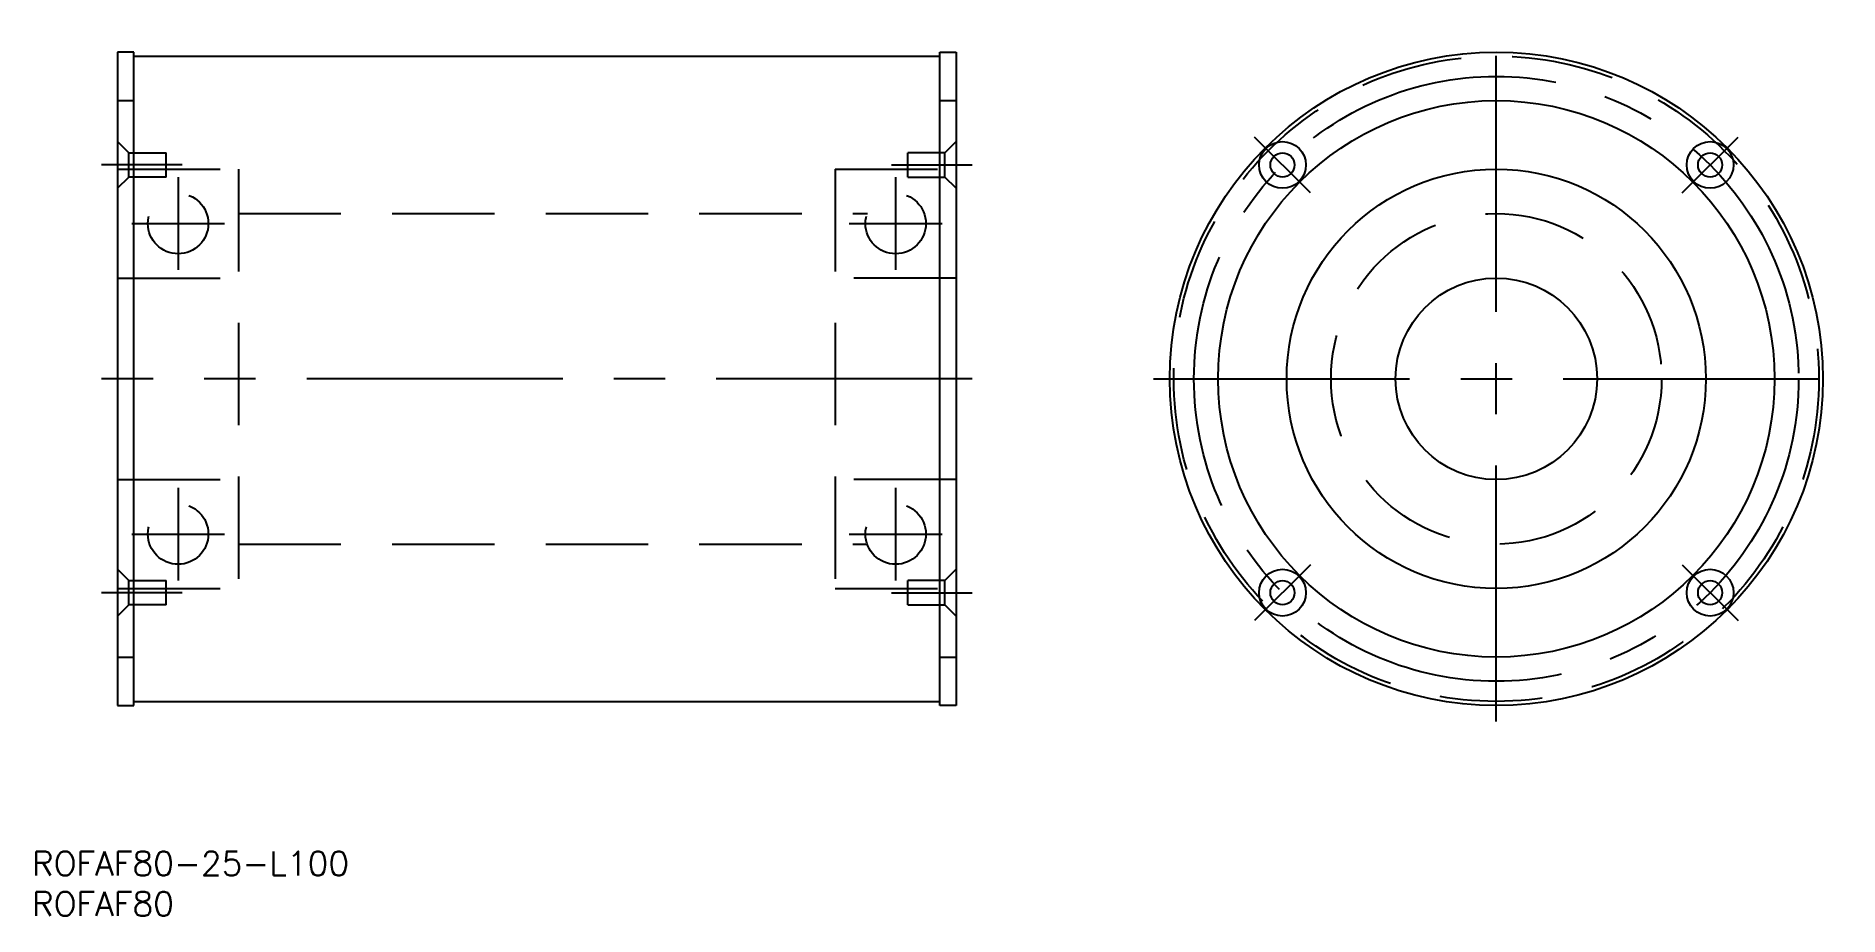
# Model space of a CAD drawing. Extents: x -181 to 42, y -67 to 42.
import ezdxf

# ---------------------------------------------------------------- set-up
doc = ezdxf.new("R2010")
doc.units = 0
doc.linetypes.add('CENTER', pattern=[50.8, 31.75, -6.35, 6.35, -6.35])
doc.linetypes.add('DASHED', pattern=[19.05, 12.7, -6.35])
doc.layers.get('0').update_dxf_attribs({"linetype": 'CONTINUOUS'})
doc.layers.add('CENTER', color=1, linetype='CENTER')
doc.styles.get("Standard").update_dxf_attribs({"font": 'txt.shx', "height": 3, "bigfont": 'bigfont.shx'})

msp = doc.modelspace()

# ---------------------------------------------------------------- linework, layer by layer
at = {"color": 7, "linetype": 'CONTINUOUS'}
for p, q in [((-169, 40.5), (-171, 40.5)), ((-171, 40.5), (-171, -40.5)), ((-169, -40.5), (-169, 40.5)), ((-69, -40.5), (-69, 40.5)), ((-69, 40.5), (-67, 40.5)), ((-67, 40.5), (-67, -40.5)), ((-169, 40), (-69, 40)), ((-169, -40), (-69, -40)), ((-171, -40.5), (-169, -40.5)), ((-67, -40.5), (-69, -40.5))]:
    msp.add_line(p, q, dxfattribs=at)
at = {"color": 3, "linetype": 'DASHED'}
for p, q in [((-171, 34.5), (-169, 34.5)), ((-69, 34.5), (-67, 34.5)), ((-171, 29.42), (-169.6, 28.02)), ((-67, 29.42), (-68.4, 28.02)), ((-169.6, 25.02), (-169.6, 28.02)), ((-169.6, 28.02), (-165, 28.02)), ((-165, 25.02), (-165, 28.02)), ((-73, 25.02), (-73, 28.02)), ((-68.4, 28.02), (-73, 28.02)), ((-68.4, 25.02), (-68.4, 28.02)), ((-171, 26), (-156, 26)), ((-171, 23.62), (-169.6, 25.02)), ((-165, 25.02), (-169.6, 25.02)), ((-156, 26), (-156, -26)), ((-82, 26), (-82, -26)), ((-82, 26), (-67, 26)), ((-73, 25.02), (-68.4, 25.02)), ((-67, 23.62), (-68.4, 25.02)), ((-156, 20.5), (-78, 20.5)), ((-171, 12.5), (-156, 12.5)), ((-67, 12.5), (-82, 12.5)), ((-171, -12.5), (-156, -12.5)), ((-67, -12.5), (-82, -12.5)), ((-156, -20.5), (-78.04, -20.5)), ((-171, -23.62), (-169.6, -25.02)), ((-67, -23.62), (-68.4, -25.02)), ((-171, -26), (-156, -26)), ((-169.6, -28.02), (-169.6, -25.02)), ((-169.6, -25.02), (-165, -25.02)), ((-165, -28.02), (-165, -25.02)), ((-82, -26), (-67, -26)), ((-73, -28.02), (-73, -25.02)), ((-68.4, -25.02), (-73, -25.02)), ((-68.4, -28.02), (-68.4, -25.02)), ((-171, -29.42), (-169.6, -28.02)), ((-165, -28.02), (-169.6, -28.02)), ((-73, -28.02), (-68.4, -28.02)), ((-67, -29.42), (-68.4, -28.02)), ((-171, -34.5), (-169, -34.5)), ((-69, -34.5), (-67, -34.5))]:
    msp.add_line(p, q, dxfattribs=at)
at = {"color": 7, "linetype": 'CONTINUOUS'}
for centre, radius in [((0, 0), 40.5), ((0, 0), 34.5), ((-26.52, 26.52), 2.9), ((26.52, 26.52), 2.9), ((-26.52, 26.52), 1.5), ((26.52, 26.52), 1.5), ((0, 0), 26), ((0, 0), 12.5), ((-26.52, -26.52), 2.9), ((26.52, -26.52), 2.9), ((-26.52, -26.52), 1.5), ((26.52, -26.52), 1.5)]:
    msp.add_circle(centre, radius, dxfattribs=at)
at = {"color": 3, "linetype": 'DASHED'}
for centre, radius in [((0, 0), 40), ((-163.5, 19.25), 3.75), ((-74.5, 19.25), 3.75), ((0, 0), 20.5), ((-163.5, -19.25), 3.75), ((-74.5, -19.25), 3.75)]:
    msp.add_circle(centre, radius, dxfattribs=at)
at = {"layer": 'CENTER', "color": 1, "linetype": 'CENTER'}
for p, q in [((0, -42.5), (0, 42.5)), ((-23.05, 23.05), (-29.98, 29.98)), ((23.05, 23.05), (29.98, 29.98)), ((-163, 26.52), (-173, 26.52)), ((-163.5, 25), (-163.5, 13.5)), ((-75, 26.52), (-65, 26.52)), ((-74.5, 25), (-74.5, 13.5)), ((-169.25, 19.25), (-157.75, 19.25)), ((-80.25, 19.25), (-68.75, 19.25)), ((-42.5, 0), (42.5, 0)), ((-163.5, -13.5), (-163.5, -25)), ((-74.5, -13.5), (-74.5, -25)), ((-169.25, -19.25), (-157.75, -19.25)), ((-80.25, -19.25), (-68.75, -19.25)), ((-23.05, -23.05), (-29.98, -29.98)), ((23.05, -23.05), (29.98, -29.98)), ((-163, -26.52), (-173, -26.52)), ((-75, -26.52), (-65, -26.52))]:
    msp.add_line(p, q, dxfattribs=at)
at = {"layer": 'CENTER'}
msp.add_line((-65, 0), (-173, 0), dxfattribs=at)
at = {"layer": 'CENTER', "color": 1, "linetype": 'CENTER'}
msp.add_circle((0, 0), 37.5, dxfattribs=at)

# ---------------------------------------------------------------- texts
at = {"color": 7, "linetype": 'CONTINUOUS'}
for s, p in [('ROFAF80-25-L100', (-181.63, -61.6)), ('ROFAF80', (-181.63, -66.6))]:
    msp.add_text(s, height=3, dxfattribs=at).set_placement(p)

doc.saveas('drawing.dxf')
